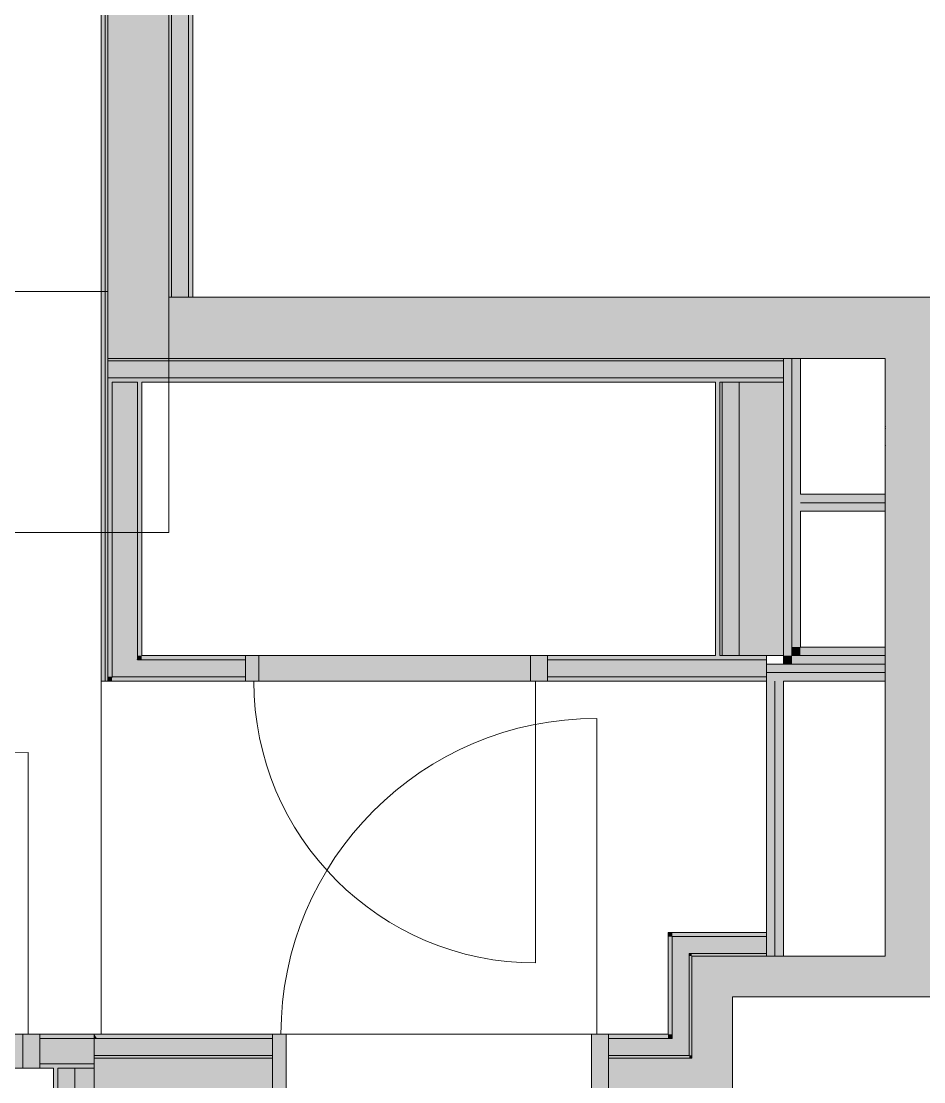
# Model space of a CAD drawing. Header units: metres. Extents: x -3 to 171, y -23 to 41.
# Drawn here: x 139.579 to 142.238, y 29.285 to 32.408 of the extents above; entities that cross this region are included whole.
import ezdxf

# ---------------------------------------------------------------- set-up
doc = ezdxf.new("R2010")
doc.units = ezdxf.units.M
doc.header["$MEASUREMENT"] = 0
doc.linetypes.add('Baufluchtlinie', pattern=[0.013, 0.008, -0.005])
for name, color, linetype in [('120 Wand Innen tragend', 7, 'Continuous'), ('130 Wand Innen', 7, 'Continuous'), ('135 Wand Vorsatzschale', 7, 'Continuous'), ('170 Schachtwände', 7, 'Continuous'), ('310 Dachkonstruktion massiv', 7, 'Continuous'), ('815 Raumbegrenzung', 7, 'Continuous')]:
    doc.layers.add(name, color=color, linetype=linetype)

# ---------------------------------------------------------------- blocks, each defined once
blk = doc.blocks.new('Wand_5_2', base_point=(140.0842, 33.7454))
at = {"layer": '120 Wand Innen tragend', "linetype": 'Continuous', "lineweight": 0, "true_color": 0x000000}
for points in [[(140.0142, 31.5952), (140.0142, 33.7454), (139.8342, 33.7454), (139.8342, 31.5952)], [(140.0717, 31.5952), (140.0717, 33.7454), (140.0217, 33.7454), (140.0217, 31.5952)], [(140.0842, 31.5952), (140.0842, 33.7454), (140.0717, 33.7454), (140.0717, 31.5952)]]:
    blk.add_hatch(color=18, dxfattribs=at).paths.add_polyline_path(points)
at = {"layer": '120 Wand Innen tragend', "linetype": 'Continuous', "lineweight": 0, "true_color": 0xffffff}
blk.add_hatch(color=7, dxfattribs=at).paths.add_polyline_path([(140.0217, 31.5952), (140.0217, 33.7454), (140.0142, 33.7454), (140.0142, 31.5952)])
at = {"layer": '120 Wand Innen tragend', "color": 7, "linetype": 'Continuous', "lineweight": 18}
blk.add_line((140.0142, 31.5952), (140.0142, 33.7454), dxfattribs=at)
at = {"layer": '120 Wand Innen tragend', "color": 7, "linetype": 'Continuous', "lineweight": 13}
for p, q in [((140.0217, 31.5952), (140.0217, 33.7454)), ((140.0717, 31.5952), (140.0717, 33.7454))]:
    blk.add_line(p, q, dxfattribs=at)
at = {"layer": '120 Wand Innen tragend', "color": 7, "linetype": 'Continuous', "lineweight": 18, "flags": 128}
for points in [[(139.8342, 33.7454), (139.8342, 31.5952)], [(140.0142, 33.7454), (139.8342, 33.7454)]]:
    blk.add_lwpolyline(points, dxfattribs=at)
at = {"layer": '120 Wand Innen tragend', "color": 7, "linetype": 'Continuous', "lineweight": 13, "flags": 128}
for points in [[(140.0842, 31.5952), (140.0842, 33.7454)], [(140.0217, 31.5952), (140.0142, 31.5952)], [(140.0717, 31.5952), (140.0217, 31.5952)], [(140.0842, 31.5952), (140.0717, 31.5952)]]:
    blk.add_lwpolyline(points, dxfattribs=at)
blk = doc.blocks.new('Wand_16_2', base_point=(142.3042, 31.2152))
at = {"layer": '120 Wand Innen tragend', "color": 7, "linetype": 'Continuous', "lineweight": 18, "flags": 128}
blk.add_lwpolyline([(142.1242, 31.2152), (142.1242, 31.3952)], dxfattribs=at)
at = {"layer": '120 Wand Innen tragend', "color": 7, "linetype": 'Continuous', "lineweight": 13, "flags": 128}
for points in [[(142.1242, 31.2077), (142.1242, 31.2152)], [(142.1242, 31.2077), (142.1242, 31.2152)], [(142.1242, 31.1577), (142.1242, 31.2077)], [(142.1242, 31.1577), (142.1242, 31.2077)], [(142.1242, 31.1452), (142.1242, 31.1577)], [(142.1242, 31.1452), (142.1242, 31.1577)]]:
    blk.add_lwpolyline(points, dxfattribs=at)
at = {"layer": '120 Wand Innen tragend', "color": 7, "linetype": 'Continuous', "lineweight": 18}
blk.add_point((142.1242, 31.2152), dxfattribs=at)
at = {"layer": '120 Wand Innen tragend', "color": 7, "linetype": 'Continuous', "lineweight": 13}
for p in [(142.1242, 31.2077), (142.1242, 31.1577)]:
    blk.add_point(p, dxfattribs=at)
blk = doc.blocks.new('Metall Zargentür Typ3 27[2]_2', base_point=(133.3792, 35.4602))
at = {"layer": '120 Wand Innen tragend', "linetype": 'Continuous', "lineweight": 0, "true_color": 0xffffff}
for points in [[(140.3192, 29.2352), (140.3592, 29.2352), (140.3592, 29.4252), (140.3192, 29.4252)], [(141.3092, 29.4252), (141.2592, 29.4252), (141.2592, 29.2352), (141.3092, 29.2352)]]:
    blk.add_hatch(color=7, dxfattribs=at).paths.add_polyline_path(points)
at = {"layer": '120 Wand Innen tragend', "color": 8, "linetype": 'Continuous', "lineweight": 0}
blk.add_line((141.2742, 29.4252), (141.2742, 30.3552), dxfattribs=at)
at = {"layer": '120 Wand Innen tragend', "color": 7, "linetype": 'Continuous', "lineweight": 13}
for p, q in [((140.3192, 29.4252), (141.3092, 29.4252)), ((140.3592, 29.4252), (140.3192, 29.4252)), ((140.3192, 29.4252), (140.3192, 29.2352)), ((140.3192, 29.4127), (140.3192, 29.4252)), ((140.3192, 29.4127), (140.3192, 29.4252)), ((140.3592, 29.2352), (140.3592, 29.4252)), ((141.3092, 29.4252), (141.2592, 29.4252)), ((141.2592, 29.4252), (141.2592, 29.2352)), ((141.3092, 29.2352), (141.3092, 29.4252)), ((141.3092, 29.4127), (141.3092, 29.4252)), ((141.3092, 29.4127), (141.3092, 29.4252)), ((140.3192, 29.3627), (140.3192, 29.4127)), ((140.3192, 29.3627), (140.3192, 29.4127)), ((141.3092, 29.3627), (141.3092, 29.4127)), ((141.3092, 29.3627), (141.3092, 29.4127)), ((140.3192, 29.3552), (140.3192, 29.3627)), ((140.3192, 29.3552), (140.3192, 29.3627)), ((141.3092, 29.3552), (141.3092, 29.3627)), ((141.3092, 29.3552), (141.3092, 29.3627)), ((140.3192, 29.2352), (141.3092, 29.2352)), ((140.3192, 29.2352), (140.3592, 29.2352)), ((141.2592, 29.2352), (141.3092, 29.2352))]:
    blk.add_line(p, q, dxfattribs=at)
at = {"layer": '120 Wand Innen tragend', "color": 7, "linetype": 'Continuous', "lineweight": 18}
for p, q in [((140.3192, 29.2352), (140.3192, 29.3552)), ((140.3192, 29.2352), (140.3192, 29.3552)), ((141.3092, 29.2352), (141.3092, 29.3552)), ((141.3092, 29.2352), (141.3092, 29.3552))]:
    blk.add_line(p, q, dxfattribs=at)
at = {"layer": '120 Wand Innen tragend', "color": 8, "linetype": 'Continuous', "lineweight": 0}
blk.add_arc((141.2742, 29.4252), 0.93, 90, 180, dxfattribs=at)
blk = doc.blocks.new('Wand_18_2', base_point=(139.7942, 29.4252))
at = {"layer": '120 Wand Innen tragend', "linetype": 'Continuous', "lineweight": 0, "true_color": 0x000000}
for points in [[(139.7942, 29.4127), (139.8021, 29.4127), (139.7942, 29.4252)], [(139.7942, 29.4252), (139.8021, 29.4127), (140.3192, 29.4127), (140.3192, 29.4252)], [(141.3092, 29.4252), (141.3092, 29.4127), (141.4842, 29.4127), (141.4842, 29.4252)], [(141.4967, 29.4252), (141.4842, 29.4252), (141.4967, 29.4127)], [(141.4842, 29.4252), (141.4842, 29.4127), (141.4967, 29.4127)], [(139.8337, 29.3627), (139.8021, 29.4127), (139.7942, 29.4127), (139.7942, 29.3627)], [(139.8021, 29.4127), (139.8337, 29.3627), (140.3192, 29.3627), (140.3192, 29.4127)], [(141.3092, 29.4127), (141.3092, 29.3627), (141.4967, 29.3627), (141.4967, 29.4127)], [(141.5467, 29.4127), (141.4967, 29.4127), (141.5467, 29.3627)], [(141.4967, 29.4127), (141.4967, 29.3627), (141.5467, 29.3627)], [(139.7942, 29.3552), (139.7942, 29.2352), (139.9142, 29.2352), (139.8384, 29.3552)], [(139.8384, 29.3552), (139.9142, 29.2352), (139.9142, 29.3552)], [(140.3192, 29.3552), (139.9142, 29.3552), (139.9142, 29.2352), (140.3192, 29.2352)], [(141.5542, 29.3552), (141.3092, 29.3552), (141.3092, 29.2352), (141.5542, 29.2352)], [(141.6742, 29.3552), (141.5542, 29.3552), (141.6742, 29.2352)], [(141.5542, 29.3552), (141.5542, 29.2352), (141.6742, 29.2352)]]:
    blk.add_hatch(color=18, dxfattribs=at).paths.add_polyline_path(points)
at = {"layer": '120 Wand Innen tragend', "linetype": 'Continuous', "lineweight": 0, "true_color": 0xffffff}
for points in [[(139.8384, 29.3552), (139.8337, 29.3627), (139.7942, 29.3627), (139.7942, 29.3552)], [(139.8337, 29.3627), (139.8384, 29.3552), (140.3192, 29.3552), (140.3192, 29.3627)], [(141.3092, 29.3627), (141.3092, 29.3552), (141.5467, 29.3552), (141.5467, 29.3627)], [(141.5542, 29.3627), (141.5467, 29.3627), (141.5542, 29.3552)], [(141.5467, 29.3627), (141.5467, 29.3552), (141.5542, 29.3552)]]:
    blk.add_hatch(color=7, dxfattribs=at).paths.add_polyline_path(points)
at = {"layer": '120 Wand Innen tragend', "color": 7, "linetype": 'Continuous', "lineweight": 13}
for p, q in [((140.3192, 29.4127), (140.3192, 29.4252)), ((141.3092, 29.4127), (141.3092, 29.4252)), ((141.4967, 29.4127), (141.4967, 29.4252)), ((139.8021, 29.4127), (139.7942, 29.4127)), ((140.3192, 29.4127), (139.8021, 29.4127)), ((140.3192, 29.3627), (140.3192, 29.4127)), ((141.4967, 29.4127), (141.3092, 29.4127)), ((141.3092, 29.3627), (141.3092, 29.4127)), ((141.5467, 29.3627), (141.5467, 29.4127)), ((139.8337, 29.3627), (139.7942, 29.3627)), ((140.3192, 29.3627), (139.8337, 29.3627)), ((140.3192, 29.3552), (140.3192, 29.3627)), ((141.5467, 29.3627), (141.3092, 29.3627)), ((141.3092, 29.3552), (141.3092, 29.3627))]:
    blk.add_line(p, q, dxfattribs=at)
at = {"layer": '120 Wand Innen tragend', "color": 7, "linetype": 'Continuous', "lineweight": 18}
for p, q in [((139.8384, 29.3552), (139.7942, 29.3552)), ((139.9142, 29.3552), (139.8384, 29.3552)), ((140.3192, 29.3552), (139.9142, 29.3552)), ((140.3192, 29.2352), (140.3192, 29.3552)), ((141.5542, 29.3552), (141.3092, 29.3552)), ((141.3092, 29.2352), (141.3092, 29.3552)), ((141.5542, 29.3552), (141.5542, 29.3627))]:
    blk.add_line(p, q, dxfattribs=at)
at = {"layer": '120 Wand Innen tragend', "color": 7, "linetype": 'Continuous', "lineweight": 13, "flags": 128}
for points in [[(139.7942, 29.4252), (139.7942, 29.4127)], [(140.3192, 29.4252), (139.7942, 29.4252)], [(141.4842, 29.4252), (141.3092, 29.4252)], [(139.7942, 29.4127), (139.7942, 29.3627)], [(139.7942, 29.3627), (139.7942, 29.3552)]]:
    blk.add_lwpolyline(points, dxfattribs=at)
at = {"layer": '120 Wand Innen tragend', "color": 7, "linetype": 'Continuous', "lineweight": 18, "flags": 128}
for points in [[(139.7942, 29.3552), (139.7942, 29.2352)], [(141.6742, 29.2352), (141.6742, 29.3552)], [(139.9142, 29.2352), (140.3192, 29.2352)], [(141.3092, 29.2352), (141.6742, 29.2352)]]:
    blk.add_lwpolyline(points, dxfattribs=at)
at = {"layer": '120 Wand Innen tragend', "color": 7, "linetype": 'Continuous', "lineweight": 13}
blk.add_blockref('Metall Zargentür Typ3 27[2]_2', (133.3792, 35.4602), dxfattribs=at)
blk = doc.blocks.new('Wand_37_2', base_point=(141.6242, 31.4152))
at = {"layer": '130 Wand Innen', "linetype": 'Continuous', "lineweight": 0, "true_color": 0x000000}
for points in [[(141.6242, 31.3452), (141.6242, 30.5402), (141.6367, 30.5402), (141.6367, 31.3452)], [(141.6442, 31.3452), (141.6442, 30.5402), (141.6942, 30.5402), (141.6942, 31.3452)]]:
    blk.add_hatch(color=18, dxfattribs=at).paths.add_polyline_path(points)
at = {"layer": '130 Wand Innen', "linetype": 'Continuous', "lineweight": 0, "true_color": 0xffffff}
for points in [[(141.6367, 31.3452), (141.6367, 30.5402), (141.6442, 30.5402), (141.6442, 31.3452)], [(141.6942, 31.3452), (141.6942, 30.5402), (141.8242, 30.5402), (141.8242, 31.3452)]]:
    blk.add_hatch(color=7, dxfattribs=at).paths.add_polyline_path(points)
at = {"layer": '130 Wand Innen', "color": 7, "linetype": 'Continuous', "lineweight": 18}
for p, q in [((141.6367, 31.3452), (141.6367, 30.5402)), ((141.6442, 31.3452), (141.6442, 30.5402)), ((141.6942, 31.3452), (141.6942, 30.5402))]:
    blk.add_line(p, q, dxfattribs=at)
at = {"layer": '130 Wand Innen', "color": 7, "linetype": 'Continuous', "lineweight": 18, "flags": 128}
for points in [[(141.6242, 31.3452), (141.6242, 30.5402)], [(141.8242, 31.3452), (141.6367, 31.3452)], [(141.8242, 30.5402), (141.8242, 31.3452)], [(141.6367, 30.5402), (141.8242, 30.5402)]]:
    blk.add_lwpolyline(points, dxfattribs=at)
blk = doc.blocks.new('Wand_38_2', base_point=(139.9342, 30.4652))
at = {"layer": '130 Wand Innen', "linetype": 'Continuous', "lineweight": 0, "true_color": 0x000000}
for points in [[(139.8467, 30.4777), (139.8467, 31.3452), (139.8342, 31.3452), (139.8342, 30.4777)], [(139.9175, 30.5277), (139.9217, 30.5309), (139.9217, 31.3452), (139.8467, 31.3452), (139.8467, 30.5277)], [(139.9342, 30.5402), (139.9342, 31.3452), (139.9217, 31.3452), (139.9217, 30.5402)], [(139.9342, 30.5402), (139.9217, 30.5309), (139.9217, 30.5277), (139.9342, 30.5277)], [(139.9217, 30.5309), (139.9342, 30.5402), (139.9217, 30.5402)], [(139.8467, 30.5277), (139.8467, 30.4777), (139.8509, 30.4777), (139.9175, 30.5277)], [(139.9217, 30.5277), (139.9175, 30.5277), (139.8509, 30.4777), (139.9217, 30.4777)], [(139.9217, 30.5309), (139.9175, 30.5277), (139.9217, 30.5277)], [(139.8467, 30.4777), (139.8342, 30.4777), (139.8342, 30.4652), (139.8467, 30.4746)], [(139.8342, 30.4652), (139.8467, 30.4652), (139.8467, 30.4746)]]:
    blk.add_hatch(color=18, dxfattribs=at).paths.add_polyline_path(points)
at = {"layer": '130 Wand Innen', "color": 7, "linetype": 'Continuous', "lineweight": 18}
for p, q in [((139.8467, 31.3452), (139.8467, 30.5277)), ((139.9217, 30.5309), (139.9217, 31.3452)), ((139.8467, 30.5277), (139.8467, 30.4777)), ((139.9217, 30.5277), (139.9217, 30.5309)), ((139.9217, 30.5277), (139.9342, 30.5277)), ((139.8509, 30.4777), (139.8467, 30.4777)), ((139.8509, 30.4777), (139.9217, 30.4777))]:
    blk.add_line(p, q, dxfattribs=at)
at = {"layer": '130 Wand Innen', "color": 7, "linetype": 'Continuous', "lineweight": 18, "flags": 128}
for points in [[(139.8342, 31.3452), (139.8342, 30.4652)], [(139.9217, 31.3452), (139.8467, 31.3452)], [(139.9342, 30.5402), (139.9342, 31.3452)], [(139.8342, 30.4652), (139.8467, 30.4652)]]:
    blk.add_lwpolyline(points, dxfattribs=at)
blk = doc.blocks.new('Wand_42_2', base_point=(141.8242, 31.4152))
at = {"layer": '120 Wand Innen tragend', "linetype": 'Continuous', "lineweight": 0, "true_color": 0x000000}
for points in [[(139.8342, 31.4152), (141.8242, 31.4152), (141.8242, 31.5952), (139.8342, 31.5952)], [(139.8342, 31.3577), (141.8242, 31.3577), (141.8242, 31.4077), (139.8342, 31.4077)], [(139.8342, 31.3452), (141.8242, 31.3452), (141.8242, 31.3577), (139.8342, 31.3577)]]:
    blk.add_hatch(color=18, dxfattribs=at).paths.add_polyline_path(points)
at = {"layer": '120 Wand Innen tragend', "linetype": 'Continuous', "lineweight": 0, "true_color": 0xffffff}
blk.add_hatch(color=7, dxfattribs=at).paths.add_polyline_path([(139.8342, 31.4077), (141.8242, 31.4077), (141.8242, 31.4152), (139.8342, 31.4152)])
at = {"layer": '120 Wand Innen tragend', "color": 7, "linetype": 'Continuous', "lineweight": 18}
blk.add_line((139.8342, 31.4152), (141.8242, 31.4152), dxfattribs=at)
at = {"layer": '120 Wand Innen tragend', "color": 7, "linetype": 'Continuous', "lineweight": 13}
for p, q in [((139.8342, 31.4077), (141.8242, 31.4077)), ((139.8342, 31.3577), (141.8242, 31.3577))]:
    blk.add_line(p, q, dxfattribs=at)
at = {"layer": '120 Wand Innen tragend', "color": 7, "linetype": 'Continuous', "lineweight": 18, "flags": 128}
for points in [[(139.8342, 31.4152), (139.8342, 31.5952)], [(141.8242, 31.5952), (140.0142, 31.5952)]]:
    blk.add_lwpolyline(points, dxfattribs=at)
at = {"layer": '120 Wand Innen tragend', "color": 7, "linetype": 'Continuous', "lineweight": 13, "flags": 128}
for points in [[(139.8342, 31.4077), (139.8342, 31.4152)], [(141.8242, 31.4077), (141.8242, 31.4152)], [(139.8342, 31.3577), (139.8342, 31.4077)], [(141.8242, 31.3577), (141.8242, 31.4077)], [(139.8342, 31.3452), (139.8342, 31.3577)], [(141.8242, 31.3452), (141.8242, 31.3577)], [(139.8467, 31.3452), (139.9217, 31.3452)], [(139.9342, 31.3452), (141.6242, 31.3452)], [(141.6367, 31.3452), (141.8242, 31.3452)]]:
    blk.add_lwpolyline(points, dxfattribs=at)
blk = doc.blocks.new('Wand_45_2', base_point=(142.3042, 31.4152))
at = {"layer": '120 Wand Innen tragend', "linetype": 'Continuous', "lineweight": 0, "true_color": 0x000000}
for points in [[(142.1242, 31.4152), (142.3042, 31.4152), (142.1242, 31.5952)], [(142.1242, 31.5952), (142.3042, 31.4152), (142.3042, 31.5952)], [(144.2842, 31.5952), (142.3042, 31.5952), (142.3042, 31.4152), (144.2842, 31.4152)], [(144.2842, 31.4152), (144.4642, 31.4152), (144.4642, 31.5952)], [(144.2842, 31.5952), (144.2842, 31.4152), (144.4642, 31.5952)]]:
    blk.add_hatch(color=18, dxfattribs=at).paths.add_polyline_path(points)
at = {"layer": '120 Wand Innen tragend', "color": 7, "linetype": 'Continuous', "lineweight": 18, "flags": 128}
for points in [[(144.4642, 31.5952), (142.1242, 31.5952)], [(144.4642, 31.5952), (144.4642, 31.4152)], [(142.3042, 31.4152), (144.2842, 31.4152)]]:
    blk.add_lwpolyline(points, dxfattribs=at)
blk = doc.blocks.new('Wand_46_2', base_point=(142.3042, 29.7252))
at = {"layer": '120 Wand Innen tragend', "linetype": 'Continuous', "lineweight": 0, "true_color": 0x000000}
for points in [[(142.1242, 31.4152), (142.1242, 29.6552), (142.3042, 29.6552), (142.3042, 31.4152)], [(142.1242, 29.6552), (142.1242, 29.5352), (142.3042, 29.5352)], [(142.1242, 29.6552), (142.3042, 29.5352), (142.3042, 29.6552)]]:
    blk.add_hatch(color=18, dxfattribs=at).paths.add_polyline_path(points)
at = {"layer": '120 Wand Innen tragend', "color": 7, "linetype": 'Continuous', "lineweight": 18, "flags": 128}
for points in [[(142.1242, 31.4152), (142.1242, 31.3952)], [(142.3042, 29.5352), (142.3042, 31.4152)], [(142.1242, 31.2152), (142.1242, 29.6552)], [(142.3042, 29.5352), (142.1242, 29.5352)]]:
    blk.add_lwpolyline(points, dxfattribs=at)
blk = doc.blocks.new('Wand_52_2', base_point=(141.4842, 29.4252))
at = {"layer": '120 Wand Innen tragend', "linetype": 'Continuous', "lineweight": 0, "true_color": 0x000000}
for points in [[(141.4967, 29.7252), (141.4842, 29.7252), (141.4967, 29.7127)], [(141.4967, 29.7127), (141.4842, 29.7252), (141.4842, 29.7127)], [(141.4967, 29.4252), (141.4967, 29.7127), (141.4842, 29.7127), (141.4842, 29.4252)], [(141.5467, 29.7127), (141.4967, 29.7127), (141.5467, 29.6627)], [(141.5467, 29.6627), (141.4967, 29.7127), (141.4967, 29.6627)], [(141.5467, 29.4127), (141.5467, 29.6627), (141.4967, 29.6627), (141.4967, 29.4127)], [(141.6742, 29.6552), (141.5542, 29.6552), (141.6742, 29.5352)], [(141.6742, 29.5352), (141.5542, 29.6552), (141.5542, 29.5352)], [(141.6742, 29.3552), (141.6742, 29.5352), (141.5542, 29.5352), (141.5542, 29.3552)]]:
    blk.add_hatch(color=18, dxfattribs=at).paths.add_polyline_path(points)
at = {"layer": '120 Wand Innen tragend', "linetype": 'Continuous', "lineweight": 0, "true_color": 0xffffff}
for points in [[(141.5542, 29.6627), (141.5467, 29.6627), (141.5542, 29.6552)], [(141.5542, 29.6552), (141.5467, 29.6627), (141.5467, 29.6552)], [(141.5542, 29.3627), (141.5542, 29.6552), (141.5467, 29.6552), (141.5467, 29.3627)]]:
    blk.add_hatch(color=7, dxfattribs=at).paths.add_polyline_path(points)
at = {"layer": '120 Wand Innen tragend', "color": 7, "linetype": 'Continuous', "lineweight": 13}
for p, q in [((141.5467, 29.7127), (141.4967, 29.7127)), ((141.4967, 29.7127), (141.4967, 29.6627)), ((141.4967, 29.6627), (141.4967, 29.4252)), ((141.5542, 29.6627), (141.5467, 29.6627)), ((141.5467, 29.6627), (141.5467, 29.6552)), ((141.5467, 29.6552), (141.5467, 29.4127)), ((141.4967, 29.4127), (141.4967, 29.4252)), ((141.5467, 29.3627), (141.5467, 29.4127))]:
    blk.add_line(p, q, dxfattribs=at)
at = {"layer": '120 Wand Innen tragend', "color": 7, "linetype": 'Continuous', "lineweight": 18}
for p, q in [((141.6742, 29.6552), (141.5542, 29.6552)), ((141.5542, 29.6552), (141.5542, 29.5352)), ((141.5542, 29.5352), (141.5542, 29.3627)), ((141.5542, 29.3552), (141.5542, 29.3627))]:
    blk.add_line(p, q, dxfattribs=at)
at = {"layer": '120 Wand Innen tragend', "color": 7, "linetype": 'Continuous', "lineweight": 13, "flags": 128}
for points in [[(141.4842, 29.7252), (141.4967, 29.7252)], [(141.4842, 29.7252), (141.4842, 29.4252)]]:
    blk.add_lwpolyline(points, dxfattribs=at)
at = {"layer": '120 Wand Innen tragend', "color": 7, "linetype": 'Continuous', "lineweight": 18, "flags": 128}
blk.add_lwpolyline([(141.6742, 29.3552), (141.6742, 29.5352)], dxfattribs=at)
blk = doc.blocks.new('Wand_53_2', base_point=(141.4842, 29.7252))
at = {"layer": '120 Wand Innen tragend', "linetype": 'Continuous', "lineweight": 0, "true_color": 0x000000}
for points in [[(141.4967, 29.7127), (141.7742, 29.7127), (141.7742, 29.7252), (141.4967, 29.7252)], [(141.5467, 29.6627), (141.7742, 29.6627), (141.7742, 29.7127), (141.5467, 29.7127)], [(141.6742, 29.5352), (141.7742, 29.5352), (141.7742, 29.6552), (141.6742, 29.6552)]]:
    blk.add_hatch(color=18, dxfattribs=at).paths.add_polyline_path(points)
at = {"layer": '120 Wand Innen tragend', "linetype": 'Continuous', "lineweight": 0, "true_color": 0xffffff}
blk.add_hatch(color=7, dxfattribs=at).paths.add_polyline_path([(141.5542, 29.6552), (141.7742, 29.6552), (141.7742, 29.6627), (141.5542, 29.6627)])
at = {"layer": '120 Wand Innen tragend', "color": 7, "linetype": 'Continuous', "lineweight": 13}
for p, q in [((141.5467, 29.7127), (141.4967, 29.7127)), ((141.7742, 29.7127), (141.5467, 29.7127)), ((141.5542, 29.6627), (141.5467, 29.6627)), ((141.7742, 29.6627), (141.5542, 29.6627))]:
    blk.add_line(p, q, dxfattribs=at)
at = {"layer": '120 Wand Innen tragend', "color": 7, "linetype": 'Continuous', "lineweight": 18}
for p, q in [((141.6742, 29.6552), (141.5542, 29.6552)), ((141.7742, 29.6552), (141.6742, 29.6552))]:
    blk.add_line(p, q, dxfattribs=at)
at = {"layer": '120 Wand Innen tragend', "color": 7, "linetype": 'Continuous', "lineweight": 13, "flags": 128}
for points in [[(141.7742, 29.7252), (141.4967, 29.7252)], [(141.7742, 29.7252), (141.7742, 29.7127)], [(141.7742, 29.7127), (141.7742, 29.6627)], [(141.7742, 29.6627), (141.7742, 29.6552)]]:
    blk.add_lwpolyline(points, dxfattribs=at)
at = {"layer": '120 Wand Innen tragend', "color": 7, "linetype": 'Continuous', "lineweight": 18, "flags": 128}
blk.add_lwpolyline([(141.6742, 29.5352), (141.7742, 29.5352)], dxfattribs=at)
blk = doc.blocks.new('Wand_61_2', base_point=(141.8242, 30.9652))
at = {"layer": '170 Schachtwände', "linetype": 'Continuous', "lineweight": 0, "true_color": 0x000000}
for points in [[(141.8742, 30.9902), (142.1242, 30.9902), (142.1242, 31.0152), (141.8742, 31.0152)], [(141.8742, 30.9652), (142.1242, 30.9652), (142.1242, 30.9902), (141.8742, 30.9902)]]:
    blk.add_hatch(color=18, dxfattribs=at).paths.add_polyline_path(points)
at = {"layer": '170 Schachtwände', "color": 7, "linetype": 'Continuous', "lineweight": 18}
blk.add_line((141.8742, 30.9902), (142.1242, 30.9902), dxfattribs=at)
at = {"layer": '170 Schachtwände', "color": 7, "linetype": 'Continuous', "lineweight": 18, "flags": 128}
for points in [[(142.1242, 31.0152), (141.8742, 31.0152)], [(142.1242, 30.9652), (142.1242, 31.0152)], [(141.8742, 30.9652), (142.1242, 30.9652)]]:
    blk.add_lwpolyline(points, dxfattribs=at)
blk = doc.blocks.new('Wand_62_2', base_point=(141.8242, 31.4152))
at = {"layer": '170 Schachtwände', "linetype": 'Continuous', "lineweight": 0, "true_color": 0x000000}
for points in [[(141.8242, 31.4152), (141.8242, 30.5402), (141.8492, 30.5402), (141.8492, 31.4152)], [(141.8742, 30.5652), (141.8742, 31.4152), (141.8492, 31.4152), (141.8492, 30.5652)], [(141.8492, 30.5402), (141.8242, 30.5152), (141.8492, 30.5152)], [(141.8492, 30.5402), (141.8242, 30.5402), (141.8242, 30.5152)], [(141.8742, 30.5652), (141.8492, 30.5402), (141.8742, 30.5402)], [(141.8492, 30.5652), (141.8492, 30.5402), (141.8742, 30.5652)]]:
    blk.add_hatch(color=18, dxfattribs=at).paths.add_polyline_path(points)
at = {"layer": '170 Schachtwände', "color": 7, "linetype": 'Continuous', "lineweight": 18}
for p, q in [((141.8492, 31.4152), (141.8492, 30.5652)), ((141.8492, 30.5652), (141.8492, 30.5402))]:
    blk.add_line(p, q, dxfattribs=at)
at = {"layer": '170 Schachtwände', "color": 7, "linetype": 'Continuous', "lineweight": 18, "flags": 128}
for points in [[(141.8242, 31.4152), (141.8242, 30.5152)], [(141.8242, 31.4152), (141.8492, 31.4152)], [(141.8492, 31.4152), (141.8742, 31.4152)], [(141.8742, 31.0152), (141.8742, 31.4152)], [(141.8742, 30.5652), (141.8742, 30.9652)], [(141.8242, 30.5152), (141.8492, 30.5152)]]:
    blk.add_lwpolyline(points, dxfattribs=at)
blk = doc.blocks.new('Wand_63_2', base_point=(142.3042, 31.4152))
at = {"layer": '120 Wand Innen tragend', "linetype": 'Continuous', "lineweight": 0, "true_color": 0x000000}
blk.add_hatch(color=18, dxfattribs=at).paths.add_polyline_path([(142.1242, 31.5952), (141.8242, 31.5952), (141.8242, 31.4152), (142.1242, 31.4152)])
at = {"layer": '120 Wand Innen tragend', "color": 7, "linetype": 'Continuous', "lineweight": 18, "flags": 128}
for points in [[(142.1242, 31.5952), (141.8242, 31.5952)], [(141.8242, 31.4152), (142.1242, 31.4152)]]:
    blk.add_lwpolyline(points, dxfattribs=at)
blk = doc.blocks.new('Metall Zargentür Typ3 27[6]_2', base_point=(133.3792, 35.4602))
at = {"layer": '130 Wand Innen', "linetype": 'Continuous', "lineweight": 0, "true_color": 0xffffff}
for points in [[(140.2392, 30.5402), (140.2392, 30.4652), (140.2792, 30.4652), (140.2792, 30.5402)], [(141.1292, 30.4652), (141.1292, 30.5402), (141.0792, 30.5402), (141.0792, 30.4652)]]:
    blk.add_hatch(color=7, dxfattribs=at).paths.add_polyline_path(points)
at = {"layer": '130 Wand Innen', "color": 7, "linetype": 'Baufluchtlinie', "lineweight": 13, "ltscale": 200}
for p, q in [((140.2392, 30.5402), (141.1292, 30.5402)), ((140.2392, 30.4652), (141.1292, 30.4652))]:
    blk.add_line(p, q, dxfattribs=at)
at = {"layer": '130 Wand Innen', "color": 7, "linetype": 'Continuous', "lineweight": 13}
for p, q in [((140.2392, 30.5402), (140.2792, 30.5402)), ((140.2392, 30.4652), (140.2392, 30.5402)), ((140.2792, 30.5402), (140.2792, 30.4652)), ((141.0792, 30.4652), (141.0792, 30.5402)), ((141.0792, 30.5402), (141.1292, 30.5402)), ((141.1292, 30.5402), (141.1292, 30.4652)), ((140.2792, 30.4652), (140.2392, 30.4652)), ((141.1292, 30.4652), (141.0792, 30.4652))]:
    blk.add_line(p, q, dxfattribs=at)
at = {"layer": '130 Wand Innen', "color": 7, "linetype": 'Continuous', "lineweight": 18}
for p, q in [((140.2392, 30.5277), (140.2392, 30.5402)), ((140.2392, 30.5277), (140.2392, 30.5402)), ((141.1292, 30.5277), (141.1292, 30.5402)), ((141.1292, 30.5277), (141.1292, 30.5402)), ((140.2392, 30.4777), (140.2392, 30.5277)), ((140.2392, 30.4777), (140.2392, 30.5277)), ((141.1292, 30.4777), (141.1292, 30.5277)), ((141.1292, 30.4777), (141.1292, 30.5277)), ((140.2392, 30.4652), (140.2392, 30.4777)), ((140.2392, 30.4652), (140.2392, 30.4777)), ((141.1292, 30.4652), (141.1292, 30.4777)), ((141.1292, 30.4652), (141.1292, 30.4777))]:
    blk.add_line(p, q, dxfattribs=at)
at = {"layer": '130 Wand Innen', "color": 8, "linetype": 'Continuous', "lineweight": 0}
blk.add_line((141.0942, 30.4652), (141.0942, 29.6352), dxfattribs=at)
blk.add_arc((141.0942, 30.4652), 0.83, 180, 270, dxfattribs=at)
blk = doc.blocks.new('Wand_64_2', base_point=(139.9342, 30.4652))
at = {"layer": '130 Wand Innen', "linetype": 'Continuous', "lineweight": 0, "true_color": 0x000000}
for points in [[(139.9342, 30.5402), (139.9342, 30.5277), (140.2392, 30.5277), (140.2392, 30.5402)], [(141.1292, 30.5402), (141.1292, 30.5277), (141.7742, 30.5277), (141.7742, 30.5402)], [(139.9217, 30.4777), (140.2392, 30.4777), (140.2392, 30.5277), (139.9217, 30.5277)], [(141.1292, 30.4777), (141.7742, 30.4777), (141.7742, 30.5277), (141.1292, 30.5277)], [(139.8467, 30.4777), (139.8467, 30.4746), (139.8509, 30.4777)], [(139.8467, 30.4746), (139.8467, 30.4652), (140.2392, 30.4652), (140.2392, 30.4777), (139.8509, 30.4777)], [(141.7742, 30.4777), (141.1292, 30.4777), (141.1292, 30.4652), (141.7742, 30.4652)]]:
    blk.add_hatch(color=18, dxfattribs=at).paths.add_polyline_path(points)
at = {"layer": '130 Wand Innen', "linetype": 'Continuous', "lineweight": 13, "true_color": 0xf9f8f6}
blk.add_hatch(color=7, dxfattribs=at).paths.add_polyline_path([(141.1292, 30.4652), (141.1292, 30.5402), (140.2392, 30.5402), (140.2392, 30.4652)])
at = {"layer": '130 Wand Innen', "color": 7, "linetype": 'Continuous', "lineweight": 18}
for p, q in [((140.2392, 30.5277), (140.2392, 30.5402)), ((141.1292, 30.5277), (141.1292, 30.5402)), ((139.9217, 30.5277), (139.9342, 30.5277)), ((140.2392, 30.5277), (139.9342, 30.5277)), ((140.2392, 30.4777), (140.2392, 30.5277)), ((141.7742, 30.5277), (141.1292, 30.5277)), ((141.1292, 30.4777), (141.1292, 30.5277)), ((139.8509, 30.4777), (139.8467, 30.4777)), ((139.8509, 30.4777), (139.9217, 30.4777)), ((139.9217, 30.4777), (140.2392, 30.4777)), ((140.2392, 30.4652), (140.2392, 30.4777)), ((141.1292, 30.4777), (141.7742, 30.4777)), ((141.1292, 30.4652), (141.1292, 30.4777))]:
    blk.add_line(p, q, dxfattribs=at)
at = {"layer": '130 Wand Innen', "color": 7, "linetype": 'Continuous', "lineweight": 18, "flags": 128}
for points in [[(140.2392, 30.5402), (139.9342, 30.5402)], [(141.6242, 30.5402), (141.1292, 30.5402)], [(141.7742, 30.5402), (141.6367, 30.5402)], [(141.7742, 30.5277), (141.7742, 30.5402)], [(141.7742, 30.4777), (141.7742, 30.5277)], [(141.7742, 30.4652), (141.7742, 30.4777)], [(139.8467, 30.4652), (140.2392, 30.4652)], [(141.1292, 30.4652), (141.7742, 30.4652)]]:
    blk.add_lwpolyline(points, dxfattribs=at)
at = {"layer": '130 Wand Innen', "color": 7, "linetype": 'Continuous', "lineweight": 13}
blk.add_blockref('Metall Zargentür Typ3 27[6]_2', (133.3792, 35.4602), dxfattribs=at)
blk = doc.blocks.new('Wand_69_2', base_point=(141.8242, 30.5152))
at = {"layer": '170 Schachtwände', "linetype": 'Continuous', "lineweight": 0, "true_color": 0x000000}
for points in [[(141.8492, 30.5152), (142.1242, 30.5152), (142.1242, 30.5402), (141.8492, 30.5402)], [(141.8742, 30.5402), (142.1242, 30.5402), (142.1242, 30.5652), (141.8742, 30.5652)]]:
    blk.add_hatch(color=18, dxfattribs=at).paths.add_polyline_path(points)
at = {"layer": '170 Schachtwände', "color": 7, "linetype": 'Continuous', "lineweight": 18}
for p, q in [((141.8492, 30.5402), (141.8742, 30.5402)), ((141.8742, 30.5402), (142.1242, 30.5402))]:
    blk.add_line(p, q, dxfattribs=at)
at = {"layer": '170 Schachtwände', "color": 7, "linetype": 'Continuous', "lineweight": 18, "flags": 128}
for points in [[(142.1242, 30.5652), (141.8742, 30.5652)], [(142.1242, 30.5402), (142.1242, 30.5652)], [(142.1242, 30.5152), (142.1242, 30.5402)], [(141.8492, 30.5152), (142.1242, 30.5152)]]:
    blk.add_lwpolyline(points, dxfattribs=at)
blk = doc.blocks.new('Wand_70_2', base_point=(141.7742, 30.4652))
at = {"layer": '170 Schachtwände', "linetype": 'Continuous', "lineweight": 0, "true_color": 0x000000}
for points in [[(141.7742, 30.4902), (142.1242, 30.4902), (142.1242, 30.5152), (141.7742, 30.5152)], [(141.7742, 30.4652), (142.1242, 30.4652), (142.1242, 30.4902), (141.7742, 30.4902)]]:
    blk.add_hatch(color=18, dxfattribs=at).paths.add_polyline_path(points)
at = {"layer": '170 Schachtwände', "color": 7, "linetype": 'Continuous', "lineweight": 18}
blk.add_line((141.7742, 30.4902), (142.1242, 30.4902), dxfattribs=at)
at = {"layer": '170 Schachtwände', "color": 7, "linetype": 'Continuous', "lineweight": 18, "flags": 128}
for points in [[(142.1242, 30.5152), (141.7742, 30.5152)], [(141.7742, 30.5152), (141.7742, 30.4652)], [(142.1242, 30.4652), (142.1242, 30.5152)], [(141.8242, 30.4652), (142.1242, 30.4652)]]:
    blk.add_lwpolyline(points, dxfattribs=at)
blk = doc.blocks.new('Wand_71_2', base_point=(141.7742, 30.4652))
at = {"layer": '170 Schachtwände', "linetype": 'Continuous', "lineweight": 0, "true_color": 0x000000}
for points in [[(141.7742, 30.4652), (141.7742, 29.6552), (141.7992, 29.6552), (141.7992, 30.4652)], [(141.7992, 30.4652), (141.7992, 29.6552), (141.8242, 29.6552), (141.8242, 30.4652)]]:
    blk.add_hatch(color=18, dxfattribs=at).paths.add_polyline_path(points)
at = {"layer": '170 Schachtwände', "color": 7, "linetype": 'Continuous', "lineweight": 18}
blk.add_line((141.7992, 30.4652), (141.7992, 29.6552), dxfattribs=at)
at = {"layer": '170 Schachtwände', "color": 7, "linetype": 'Continuous', "lineweight": 18, "flags": 128}
for points in [[(141.7742, 30.4652), (141.7742, 29.6552)], [(141.8242, 29.6552), (141.8242, 30.4652)], [(141.7742, 29.6552), (141.8242, 29.6552)]]:
    blk.add_lwpolyline(points, dxfattribs=at)
blk = doc.blocks.new('Wand_72_2', base_point=(141.7742, 29.7252))
at = {"layer": '120 Wand Innen tragend', "linetype": 'Continuous', "lineweight": 0, "true_color": 0x000000}
blk.add_hatch(color=18, dxfattribs=at).paths.add_polyline_path([(142.1242, 29.6552), (141.7742, 29.6552), (141.7742, 29.5352), (142.1242, 29.5352)])
at = {"layer": '120 Wand Innen tragend', "color": 7, "linetype": 'Continuous', "lineweight": 18, "flags": 128}
for points in [[(142.1242, 29.6552), (141.7742, 29.6552)], [(141.7742, 29.5352), (142.1242, 29.5352)]]:
    blk.add_lwpolyline(points, dxfattribs=at)
blk = doc.blocks.new('Metall Zargentür Typ3 27[9]_2', base_point=(133.3792, 35.4602))
at = {"layer": '130 Wand Innen', "linetype": 'Continuous', "lineweight": 0, "true_color": 0xffffff}
for points in [[(138.7442, 29.3252), (138.7842, 29.3252), (138.7842, 29.4252), (138.7442, 29.4252)], [(139.6342, 29.4252), (139.5842, 29.4252), (139.5842, 29.3252), (139.6342, 29.3252)]]:
    blk.add_hatch(color=7, dxfattribs=at).paths.add_polyline_path(points)
at = {"layer": '130 Wand Innen', "color": 8, "linetype": 'Continuous', "lineweight": 0}
blk.add_line((139.5992, 29.4252), (139.5992, 30.2552), dxfattribs=at)
at = {"layer": '130 Wand Innen', "color": 7, "linetype": 'Baufluchtlinie', "lineweight": 13, "ltscale": 200}
for p, q in [((138.7442, 29.4252), (139.6342, 29.4252)), ((138.7442, 29.3252), (139.6342, 29.3252))]:
    blk.add_line(p, q, dxfattribs=at)
at = {"layer": '130 Wand Innen', "color": 7, "linetype": 'Continuous', "lineweight": 13}
for p, q in [((138.7842, 29.4252), (138.7442, 29.4252)), ((138.7442, 29.4252), (138.7442, 29.3252)), ((138.7842, 29.3252), (138.7842, 29.4252)), ((139.6342, 29.4252), (139.5842, 29.4252)), ((139.5842, 29.4252), (139.5842, 29.3252)), ((139.6342, 29.3252), (139.6342, 29.4252)), ((138.7442, 29.3252), (138.7842, 29.3252)), ((139.5842, 29.3252), (139.6342, 29.3252))]:
    blk.add_line(p, q, dxfattribs=at)
at = {"layer": '130 Wand Innen', "color": 7, "linetype": 'Continuous', "lineweight": 18}
for p, q in [((138.7442, 29.4127), (138.7442, 29.4252)), ((138.7442, 29.4127), (138.7442, 29.4252)), ((139.6342, 29.4127), (139.6342, 29.4252)), ((139.6342, 29.4127), (139.6342, 29.4252)), ((138.7442, 29.3377), (138.7442, 29.4127)), ((138.7442, 29.3377), (138.7442, 29.4127)), ((139.6342, 29.3377), (139.6342, 29.4127)), ((139.6342, 29.3377), (139.6342, 29.4127)), ((138.7442, 29.3252), (138.7442, 29.3377)), ((138.7442, 29.3252), (138.7442, 29.3377)), ((139.6342, 29.3252), (139.6342, 29.3377)), ((139.6342, 29.3252), (139.6342, 29.3377))]:
    blk.add_line(p, q, dxfattribs=at)
at = {"layer": '130 Wand Innen', "color": 8, "linetype": 'Continuous', "lineweight": 0}
blk.add_arc((139.5992, 29.4252), 0.83, 90, 180, dxfattribs=at)
blk = doc.blocks.new('Wand_76_2', base_point=(139.7942, 29.4252))
at = {"layer": '130 Wand Innen', "linetype": 'Continuous', "lineweight": 0, "true_color": 0x000000}
for points in [[(138.5667, 29.4127), (138.5542, 29.4252), (138.5542, 29.4127)], [(138.5667, 29.4252), (138.5542, 29.4252), (138.5667, 29.4127)], [(138.5667, 29.4252), (138.5667, 29.4127), (138.7442, 29.4127), (138.7442, 29.4252)], [(139.6342, 29.4252), (139.6342, 29.4127), (139.7942, 29.4127), (139.7942, 29.4252)], [(138.6417, 29.3377), (138.5667, 29.4127), (138.5667, 29.3377)], [(138.6417, 29.4127), (138.5667, 29.4127), (138.6417, 29.3377)], [(138.6417, 29.3377), (138.7442, 29.3377), (138.7442, 29.4127), (138.6417, 29.4127)], [(139.6342, 29.3377), (139.7942, 29.3377), (139.7942, 29.4127), (139.6342, 29.4127)], [(138.6542, 29.3252), (138.6417, 29.3377), (138.6417, 29.3252)], [(138.6542, 29.3377), (138.6417, 29.3377), (138.6542, 29.3252)], [(138.7442, 29.3377), (138.6542, 29.3377), (138.6542, 29.3252), (138.7442, 29.3252)], [(139.7942, 29.3377), (139.6342, 29.3377), (139.6342, 29.3252), (139.7942, 29.3252)]]:
    blk.add_hatch(color=18, dxfattribs=at).paths.add_polyline_path(points)
at = {"layer": '130 Wand Innen', "linetype": 'Continuous', "lineweight": 13, "true_color": 0xf9f8f6}
blk.add_hatch(color=7, dxfattribs=at).paths.add_polyline_path([(139.6342, 29.3252), (139.6342, 29.4252), (138.7442, 29.4252), (138.7442, 29.3252)])
at = {"layer": '130 Wand Innen', "color": 7, "linetype": 'Continuous', "lineweight": 18}
for p, q in [((138.7442, 29.4127), (138.7442, 29.4252)), ((139.6342, 29.4127), (139.6342, 29.4252)), ((138.5667, 29.4127), (138.5667, 29.3377)), ((138.6417, 29.4127), (138.5667, 29.4127)), ((138.7442, 29.4127), (138.6417, 29.4127)), ((138.7442, 29.3377), (138.7442, 29.4127)), ((139.7942, 29.4127), (139.6342, 29.4127)), ((139.6342, 29.3377), (139.6342, 29.4127)), ((138.6417, 29.3377), (138.6417, 29.3252)), ((138.6417, 29.3377), (138.7442, 29.3377)), ((138.7442, 29.3252), (138.7442, 29.3377)), ((139.6342, 29.3377), (139.7942, 29.3377)), ((139.6342, 29.3252), (139.6342, 29.3377))]:
    blk.add_line(p, q, dxfattribs=at)
at = {"layer": '130 Wand Innen', "color": 7, "linetype": 'Continuous', "lineweight": 18, "flags": 128}
for points in [[(138.5542, 29.4252), (138.5542, 29.4127)], [(138.7442, 29.4252), (138.5542, 29.4252)], [(139.7942, 29.4252), (139.6342, 29.4252)], [(139.7942, 29.4252), (139.7942, 29.4127)], [(139.7942, 29.4127), (139.7942, 29.3377)], [(138.6542, 29.3252), (138.7442, 29.3252)], [(139.6342, 29.3252), (139.6742, 29.3252)], [(139.6867, 29.3252), (139.7942, 29.3252)], [(139.7942, 29.3377), (139.7942, 29.3252)]]:
    blk.add_lwpolyline(points, dxfattribs=at)
at = {"layer": '130 Wand Innen', "color": 7, "linetype": 'Continuous', "lineweight": 13}
blk.add_blockref('Metall Zargentür Typ3 27[9]_2', (133.3792, 35.4602), dxfattribs=at)
blk = doc.blocks.new('Wand_84_2', base_point=(139.6742, 28.2952))
at = {"layer": '135 Wand Vorsatzschale', "linetype": 'Continuous', "lineweight": 0, "true_color": 0x000000}
for points in [[(139.6742, 29.3252), (139.6742, 28.2952), (139.6867, 28.2952), (139.6867, 29.3252)], [(139.6867, 29.3252), (139.6867, 28.2952), (139.7367, 28.2952), (139.7367, 29.3252)], [(139.7367, 29.3252), (139.7367, 28.2952), (139.7942, 28.2952), (139.7942, 29.3252)]]:
    blk.add_hatch(color=18, dxfattribs=at).paths.add_polyline_path(points)
at = {"layer": '135 Wand Vorsatzschale', "color": 7, "linetype": 'Continuous', "lineweight": 18}
for p, q in [((139.6867, 29.3252), (139.6867, 28.2952)), ((139.7367, 29.3252), (139.7367, 28.2952))]:
    blk.add_line(p, q, dxfattribs=at)
at = {"layer": '135 Wand Vorsatzschale', "color": 7, "linetype": 'Continuous', "lineweight": 18, "flags": 128}
for points in [[(139.6742, 29.3252), (139.6742, 28.2952)], [(139.7942, 29.3252), (139.6867, 29.3252)], [(139.7942, 28.2952), (139.7942, 29.3252)], [(139.6742, 28.2952), (139.7942, 28.2952)]]:
    blk.add_lwpolyline(points, dxfattribs=at)
blk = doc.blocks.new('Wand_107_2', base_point=(139.8142, 30.4652))
at = {"layer": '130 Wand Innen', "linetype": 'Continuous', "lineweight": 0, "true_color": 0x000000}
for points in [[(139.8267, 33.5324), (139.8142, 33.5324), (139.8142, 33.5249), (139.8267, 33.5249)], [(139.8267, 33.5249), (139.8142, 33.5249), (139.8142, 33.4749), (139.8267, 33.4749)], [(139.8267, 33.4749), (139.8142, 33.4749), (139.8142, 33.4624), (139.8267, 33.4624)], [(139.8142, 33.4624), (139.8142, 30.4652), (139.8267, 30.4652), (139.8267, 33.4624)]]:
    blk.add_hatch(color=18, dxfattribs=at).paths.add_polyline_path(points)
at = {"layer": '130 Wand Innen', "linetype": 'Continuous', "lineweight": 0, "true_color": 0xffffff}
for points in [[(139.8342, 33.5324), (139.8267, 33.5324), (139.8267, 33.5249), (139.8342, 33.5249)], [(139.8342, 33.5249), (139.8267, 33.5249), (139.8267, 33.4749), (139.8342, 33.4749)], [(139.8342, 33.4749), (139.8267, 33.4749), (139.8267, 33.4624), (139.8342, 33.4624)], [(139.8342, 30.4652), (139.8342, 33.4624), (139.8267, 33.4624), (139.8267, 30.4652)]]:
    blk.add_hatch(color=7, dxfattribs=at).paths.add_polyline_path(points)
at = {"layer": '130 Wand Innen', "color": 7, "linetype": 'Continuous', "lineweight": 18}
for p, q in [((139.8142, 33.5324), (139.8142, 33.5249)), ((139.8267, 33.5324), (139.8142, 33.5324)), ((139.8142, 33.5249), (139.8142, 33.4749)), ((139.8267, 33.5249), (139.8267, 33.5324)), ((139.8342, 33.5324), (139.8267, 33.5324)), ((139.8267, 33.4749), (139.8267, 33.5249)), ((139.8342, 33.5249), (139.8342, 33.5324)), ((139.8342, 33.4749), (139.8342, 33.5249)), ((139.8142, 33.4749), (139.8142, 33.4624)), ((139.8267, 33.4624), (139.8267, 33.4749)), ((139.8342, 33.4624), (139.8342, 33.4749)), ((139.8267, 30.4652), (139.8267, 33.4624))]:
    blk.add_line(p, q, dxfattribs=at)
at = {"layer": '130 Wand Innen', "color": 7, "linetype": 'Continuous', "lineweight": 18, "flags": 128}
for points in [[(139.8142, 33.4624), (139.8142, 30.4652)], [(139.8342, 30.4652), (139.8342, 33.4624)], [(139.8142, 30.4652), (139.8267, 30.4652)], [(139.8267, 30.4652), (139.8342, 30.4652)]]:
    blk.add_lwpolyline(points, dxfattribs=at)

msp = doc.modelspace()

# ---------------------------------------------------------------- linework, layer by layer
at = {"layer": '310 Dachkonstruktion massiv', "color": 8, "linetype": 'Baufluchtlinie', "lineweight": 13, "ltscale": 200}
for points in [[(133.7032, 31.6124), (134.4542, 31.6124), (134.4542, 30.996), (136.1542, 30.996), (136.1542, 31.6124), (137.1842, 31.6124), (137.1842, 30.996), (138.8842, 30.996), (138.8842, 31.6124), (139.8342, 31.6124)], [(133.7058, 30.9024), (140.0142, 30.9024), (140.0142, 31.6124)]]:
    msp.add_lwpolyline(points, dxfattribs=at)
at = {"layer": '815 Raumbegrenzung', "color": 8, "linetype": 'Continuous', "lineweight": 13}
msp.add_line((139.8342, 31.4152), (139.8342, 33.7552), dxfattribs=at)
msp.add_lwpolyline([(148.3242, 29.3852), (147.0842, 29.3852), (147.0842, 30.9024), (144.4642, 30.9024), (144.4642, 31.5952), (140.0142, 31.5952), (140.0142, 34.8345), (145.7242, 34.8345), (145.7242, 33.4624), (148.3242, 33.4624)], close=True, dxfattribs=at)
at = {"layer": '815 Raumbegrenzung', "color": 8, "linetype": 'Baufluchtlinie', "lineweight": 13, "ltscale": 200}
msp.add_lwpolyline([(139.8142, 30.4652), (139.8142, 29.4252), (139.9029, 29.4252)], dxfattribs=at)

# ---------------------------------------------------------------- block references
at = {"layer": '120 Wand Innen tragend', "color": 7, "lineweight": 25}
for name, p in [('Wand_5_2', (140.0842, 33.7454)), ('Wand_42_2', (141.8242, 31.4152)), ('Wand_63_2', (142.3042, 31.4152)), ('Wand_45_2', (142.3042, 31.4152)), ('Wand_46_2', (142.3042, 29.7252)), ('Wand_16_2', (142.3042, 31.2152)), ('Wand_18_2', (139.7942, 29.4252)), ('Wand_52_2', (141.4842, 29.4252)), ('Wand_53_2', (141.4842, 29.7252)), ('Wand_72_2', (141.7742, 29.7252))]:
    msp.add_blockref(name, p, dxfattribs=at)
at = {"layer": '130 Wand Innen', "color": 7, "lineweight": 35}
for name, p in [('Wand_107_2', (139.8142, 30.4652)), ('Wand_38_2', (139.9342, 30.4652)), ('Wand_37_2', (141.6242, 31.4152)), ('Wand_64_2', (139.9342, 30.4652)), ('Wand_76_2', (139.7942, 29.4252))]:
    msp.add_blockref(name, p, dxfattribs=at)
at = {"layer": '135 Wand Vorsatzschale', "color": 7, "lineweight": 35}
msp.add_blockref('Wand_84_2', (139.6742, 28.2952), dxfattribs=at)
at = {"layer": '170 Schachtwände', "color": 7, "lineweight": 35}
for name, p in [('Wand_62_2', (141.8242, 31.4152)), ('Wand_61_2', (141.8242, 30.9652)), ('Wand_69_2', (141.8242, 30.5152)), ('Wand_70_2', (141.7742, 30.4652)), ('Wand_71_2', (141.7742, 30.4652))]:
    msp.add_blockref(name, p, dxfattribs=at)

doc.saveas('drawing.dxf')
